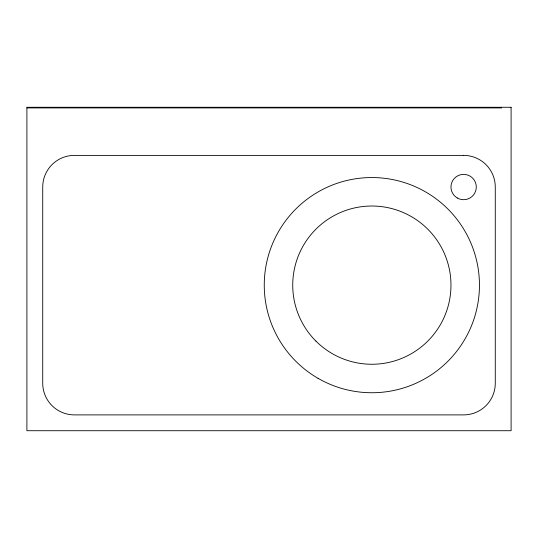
<?xml version="1.0" encoding="UTF-8"?>
<svg xmlns="http://www.w3.org/2000/svg" width="538" height="538" viewBox="0 0 538 538"><rect width="100%" height="100%" fill="white"/><g stroke="black" fill="none" stroke-linecap="round" stroke-linejoin="round"><path stroke-width="0.81" d="M26.9 107.916L501.604 107.916L501.604 107.284M511.1 107.284L26.9 107.284L26.9 430.716L511.1 430.716L511.1 107.284M463.628 155.388L74.372 155.388A31.648 31.648 0 0 0 42.724 187.036L42.724 383.244A31.648 31.648 0 0 0 74.372 414.892L463.628 414.892A31.648 31.648 0 0 0 495.276 383.244L495.276 187.036A31.648 31.648 0 0 0 463.628 155.388M318.052 378.322A107.6 107.6 0 0 0 479.452 285.14A107.6 107.6 0 0 0 318.052 191.958A107.6 107.6 0 0 0 318.052 378.322M315.907 341.085A79.12 79.12 0 0 0 448.275 305.618A79.12 79.12 0 0 0 351.375 208.717A79.12 79.12 0 0 0 315.907 341.085M457.3 197.997A12.656 12.656 0 0 0 476.291 187.036A12.656 12.656 0 0 0 457.3 176.074A12.656 12.656 0 0 0 457.3 197.997"/></g></svg>
